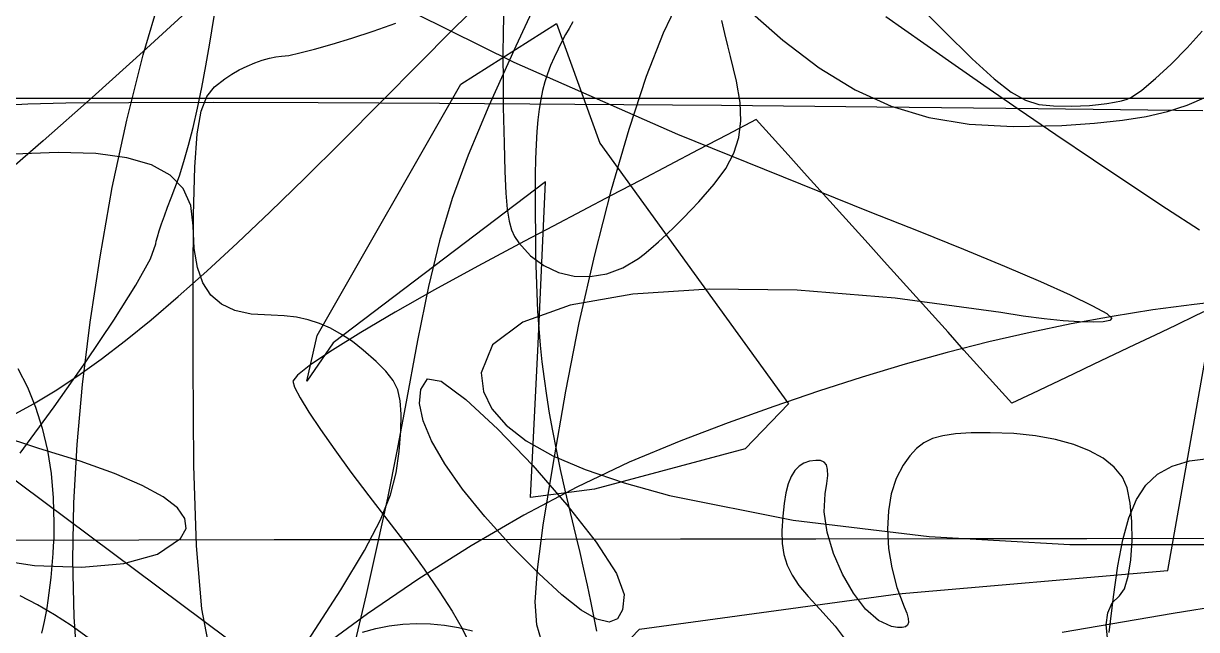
# Model space of a CAD drawing. Extents: x -75 to 75, y -75 to 75.
# Drawn here: x -40.17 to -13.1, y -12.14 to 1.84 of the extents above; entities that cross this region are included whole.
import ezdxf

# ---------------------------------------------------------------- set-up
doc = ezdxf.new("R2010")
doc.units = 0
for name, color, linetype in [('butterfly', 7, 'CONTINUOUS'), ('cat', 7, 'CONTINUOUS'), ('crosshair', 7, 'CONTINUOUS'), ('crown', 7, 'CONTINUOUS'), ('darth', 7, 'CONTINUOUS'), ('hellokitty', 7, 'CONTINUOUS'), ('jackskellington', 7, 'CONTINUOUS'), ('m4', 7, 'CONTINUOUS'), ('mushroom', 7, 'CONTINUOUS'), ('nes', 7, 'CONTINUOUS'), ('skullbones', 7, 'CONTINUOUS'), ('star', 7, 'CONTINUOUS'), ('stormtrooper', 7, 'CONTINUOUS'), ('thundercats', 7, 'CONTINUOUS'), ('wolf', 7, 'CONTINUOUS')]:
    doc.layers.add(name, color=color, linetype=linetype)

msp = doc.modelspace()

# ---------------------------------------------------------------- linework, layer by layer
at = {"layer": 'butterfly', "color": 7}
for p, q in [((-31.995169, 2.506766), (-28.856443, 0.950587)), ((-28.856443, 0.950587), (-25.077864, -0.715213)), ((-25.077864, -0.715213), (-20.642006, -2.501753)), ((-20.642006, -2.501753), (-19.523814, -2.94147)), ((-19.523814, -2.94147), (-18.479955, -3.363392)), ((-18.479955, -3.363392), (-17.533326, -3.757445)), ((-17.533326, -3.757445), (-16.706821, -4.113561)), ((-24.34939, -4.285945), (-26.109507, -4.401797)), ((-22.319277, -4.315542), (-24.34939, -4.285945)), ((-20.061391, -4.49549), (-22.319277, -4.315542)), ((-16.706821, -4.113561), (-16.023337, -4.421669)), ((-26.109507, -4.401797), (-27.557412, -4.658202)), ((-17.617953, -4.830682), (-20.061391, -4.49549)), ((-16.023337, -4.421669), (-15.505767, -4.671698)), ((-27.557412, -4.658202), (-28.650878, -5.050254)), ((-17.10098, -4.909637), (-17.617953, -4.830682)), ((-15.505767, -4.671698), (-15.177007, -4.853573)), ((-15.177007, -4.853573), (-15.059954, -4.957228)), ((-28.650878, -5.050254), (-29.347691, -5.573059)), ((-16.619374, -4.97159), (-17.10098, -4.909637)), ((-16.183625, -5.016023), (-16.619374, -4.97159)), ((-15.804225, -5.042439), (-16.183625, -5.016023)), ((-15.491666, -5.050285), (-15.804225, -5.042439)), ((-15.25644, -5.039024), (-15.491666, -5.050285)), ((-15.109038, -5.008186), (-15.25644, -5.039024)), ((-15.059954, -4.957228), (-15.109038, -5.008186)), ((-29.347691, -5.573059), (-29.605622, -6.221713)), ((-29.605622, -6.221713), (-29.552807, -6.64646)), ((-29.552807, -6.64646), (-29.363278, -7.048712)), ((-29.363278, -7.048712), (-29.035451, -7.429503)), ((-29.035451, -7.429503), (-28.567758, -7.789858)), ((-39.809372, -7.96148), (-40.951827, -7.590463)), ((-28.567758, -7.789858), (-27.958603, -8.130811)), ((-38.858735, -8.257362), (-39.809372, -7.96148)), ((-38.065292, -8.541664), (-38.858735, -8.257362)), ((-27.958603, -8.130811), (-27.206412, -8.453391)), ((-37.427936, -8.815095), (-38.065292, -8.541664)), ((-27.206412, -8.453391), (-26.3096, -8.758623)), ((-36.94555, -9.078361), (-37.427936, -8.815095)), ((-26.3096, -8.758623), (-25.266581, -9.047469)), ((-36.617029, -9.332169), (-36.94555, -9.078361)), ((-25.266581, -9.047469), (-22.411133, -9.617247)), ((-36.441267, -9.577231), (-36.617029, -9.332169)), ((-36.417137, -9.81425), (-36.441267, -9.577231)), ((-22.411133, -9.617247), (-19.273181, -9.992984)), ((-36.54355, -10.043939), (-36.417137, -9.81425)), ((-19.273181, -9.992984), (-16.029233, -10.179708)), ((-37.073374, -10.402573), (-36.54355, -10.043939)), ((-16.029233, -10.179708), (-12.855802, -10.18253)), ((-41.058307, -10.495018), (-39.910151, -10.661204)), ((-37.853724, -10.620987), (-37.073374, -10.402573)), ((-39.910151, -10.661204), (-38.820638, -10.705194)), ((-38.820638, -10.705194), (-37.853724, -10.620987)), ((-11.121282, -11.368868), (-13.645545, -11.770447)), ((-13.645545, -11.770447), (-16.201222, -12.212326))]:
    msp.add_line(p, q, dxfattribs=at)
at = {"layer": 'cat', "color": 7}
for p, q in [((-37.404325, 1.115898), (-36.97119, 2.582328)), ((-37.786064, -0.391882), (-37.404325, 1.115898)), ((-38.117791, -1.943645), (-37.786064, -0.391882)), ((-38.400863, -3.542038), (-38.117791, -1.943645)), ((-38.625625, -5.051611), (-38.400863, -3.542038)), ((-38.80314, -6.489985), (-38.625625, -5.051611)), ((-38.9313, -7.873026), (-38.80314, -6.489985)), ((-39.007991, -9.216607), (-38.9313, -7.873026)), ((-39.031048, -10.536595), (-39.007991, -9.216607)), ((-38.998469, -11.848863), (-39.031048, -10.536595)), ((-38.908118, -13.169273), (-38.998469, -11.848863))]:
    msp.add_line(p, q, dxfattribs=at)
at = {"layer": 'crosshair', "color": 7}
msp.add_open_spline([(-74.87924, 0.120769), (-24.959736, 0.120769), (24.959767, 0.120769), (74.879271, 0.120769)], degree=3, dxfattribs=at)
at = {"layer": 'crown', "color": 7}
for p, q in [((-37.507994, -10.079852), (-40.632645, -10.084706)), ((-34.383339, -10.074997), (-37.507994, -10.079852)), ((-31.258688, -10.070143), (-34.383339, -10.074997)), ((-28.134036, -10.065289), (-31.258688, -10.070143)), ((-25.009384, -10.060435), (-28.134036, -10.065289)), ((-21.884732, -10.055581), (-25.009384, -10.060435)), ((-18.76008, -10.050726), (-21.884732, -10.055581)), ((-15.635428, -10.045872), (-18.76008, -10.050726)), ((-12.510776, -10.041018), (-15.635428, -10.045872))]:
    msp.add_line(p, q, dxfattribs=at)
at = {"layer": 'darth', "color": 7}
for p, q in [((-28.001152, 3.047018), (-28.806199, 1.319304)), ((-25.40344, 1.627861), (-25.048219, 2.360047)), ((-20.271309, 2.00222), (-19.399913, 1.386628)), ((-25.791123, 0.624318), (-25.40344, 1.627861)), ((-19.399913, 1.386628), (-18.752208, 0.929564)), ((-28.806199, 1.319304), (-29.429575, -0.059557)), ((-18.752208, 0.929564), (-18.010266, 0.413896)), ((-26.195202, -0.598644), (-25.791123, 0.624318)), ((-18.010266, 0.413896), (-17.200171, -0.142708)), ((-29.429575, -0.059557), (-29.907058, -1.196724)), ((-17.200171, -0.142708), (-16.348008, -0.722576)), ((-26.599614, -1.989102), (-26.195202, -0.598644)), ((-16.348008, -0.722576), (-15.47986, -1.308041)), ((-29.907058, -1.196724), (-30.274438, -2.199363)), ((-15.47986, -1.308041), (-14.621812, -1.881434)), ((-14.621812, -1.881434), (-13.799948, -2.425085)), ((-26.988292, -3.495125), (-26.599614, -1.989102)), ((-30.274438, -2.199363), (-30.567489, -3.174639)), ((-13.799948, -2.425085), (-13.040351, -2.921322)), ((-30.567489, -3.174639), (-30.822, -4.22971)), ((-27.345172, -5.064783), (-26.988292, -3.495125)), ((-30.822, -4.22971), (-31.073748, -5.471744)), ((-27.654188, -6.646144), (-27.345172, -5.064783)), ((-31.073748, -5.471744), (-31.358518, -7.007902)), ((-27.957815, -8.380496), (-27.654188, -6.646144)), ((-31.358518, -7.007902), (-31.552131, -8.026143)), ((-31.552131, -8.026143), (-31.772606, -9.109052)), ((-28.176244, -9.731259), (-27.957815, -8.380496)), ((-31.772606, -9.109052), (-32.012263, -10.223424)), ((-28.310242, -10.753561), (-28.176244, -9.731259)), ((-32.012263, -10.223424), (-32.263436, -11.336043)), ((-28.36057, -11.502525), (-28.310242, -10.753561)), ((-32.263436, -11.336043), (-32.51844, -12.413702)), ((-28.327999, -12.033281), (-28.36057, -11.502525)), ((-28.21329, -12.400949), (-28.327999, -12.033281))]:
    msp.add_line(p, q, dxfattribs=at)
at = {"layer": 'hellokitty', "color": 7}
for p, q in [((-32.344081, -12.202925), (-32.040616, -12.117733)), ((-32.040616, -12.117733), (-31.731004, -12.055546)), ((-31.731004, -12.055546), (-31.416371, -12.016463)), ((-31.416371, -12.016463), (-31.097849, -12.000574)), ((-31.097849, -12.000574), (-30.776562, -12.007997)), ((-30.776562, -12.007997), (-30.45364, -12.03881)), ((-30.45364, -12.03881), (-30.130208, -12.093118)), ((-30.130208, -12.093118), (-29.807397, -12.171017))]:
    msp.add_line(p, q, dxfattribs=at)
at = {"layer": 'jackskellington', "color": 7}
for p, q in [((-19.796992, 2.534734), (-18.936882, 1.672528)), ((-35.867645, 1.389143), (-35.719055, 2.286347)), ((-29.0853, 2.212662), (-29.098423, 1.671534)), ((-23.988073, 1.606172), (-24.055646, 1.909349)), ((-29.098423, 1.671534), (-29.105027, 1.100091)), ((-18.936882, 1.672528), (-18.277326, 1.025751)), ((-13.322091, 1.278416), (-12.971508, 1.659822)), ((-35.958489, 0.863668), (-35.867645, 1.389143)), ((-23.921293, 1.325448), (-23.988073, 1.606172)), ((-29.105027, 1.100091), (-29.104813, 0.508965)), ((-23.857271, 1.076816), (-23.921293, 1.325448)), ((-13.691101, 0.903921), (-13.322091, 1.278416)), ((-36.054024, 0.361129), (-35.958489, 0.863668)), ((-23.718223, 0.507983), (-23.857271, 1.076816)), ((-18.277326, 1.025751), (-17.773061, 0.563434)), ((-14.048402, 0.567995), (-13.691101, 0.903921)), ((-17.773061, 0.563434), (-17.378826, 0.254615)), ((-14.363858, 0.302294), (-14.048402, 0.567995)), ((-36.153319, -0.114602), (-36.054024, 0.361129)), ((-29.104813, 0.508965), (-29.097447, -0.091211)), ((-23.636612, 0.020176), (-23.718223, 0.507983)), ((-14.607334, 0.138472), (-14.363858, 0.302294)), ((-23.616577, -0.405658), (-23.636612, 0.020176)), ((-17.378826, 0.254615), (-17.049357, 0.068326)), ((-17.049357, 0.068326), (-16.739392, -0.026399)), ((-15.172499, -0.006906), (-14.995354, 0.022953)), ((-14.995354, 0.022953), (-14.839032, 0.057596)), ((-14.839032, 0.057596), (-14.708152, 0.096342)), ((-14.708152, 0.096342), (-14.607334, 0.138472)), ((-36.255432, -0.559647), (-36.153319, -0.114602)), ((-29.097447, -0.091211), (-29.080514, -0.924123)), ((-16.739392, -0.026399), (-16.403668, -0.060528)), ((-16.403668, -0.060528), (-15.996923, -0.065016)), ((-15.996923, -0.065016), (-15.78268, -0.061036)), ((-15.78268, -0.061036), (-15.570782, -0.049578)), ((-15.570782, -0.049578), (-15.365848, -0.031318)), ((-15.365848, -0.031318), (-15.172499, -0.006906)), ((-23.662258, -0.788571), (-23.616577, -0.405658)), ((-36.35944, -0.970133), (-36.255432, -0.559647)), ((-23.777795, -1.14762), (-23.662258, -0.788571)), ((-36.464404, -1.342187), (-36.35944, -0.970133)), ((-29.080514, -0.924123), (-29.061943, -1.57603)), ((-36.56939, -1.671935), (-36.464404, -1.342187)), ((-23.967327, -1.501854), (-23.777795, -1.14762)), ((-29.061943, -1.57603), (-29.03866, -2.074285)), ((-24.234995, -1.870326), (-23.967327, -1.501854)), ((-36.673465, -1.955504), (-36.56939, -1.671935)), ((-24.584939, -2.272089), (-24.234995, -1.870326)), ((-36.760892, -2.178592), (-36.673465, -1.955504)), ((-29.03866, -2.074285), (-29.007531, -2.446223)), ((-36.916927, -2.597793), (-36.842646, -2.394447)), ((-36.842646, -2.394447), (-36.760892, -2.178592)), ((-24.762644, -2.460303), (-24.584939, -2.272089)), ((-36.981932, -2.783352), (-36.916927, -2.597793)), ((-29.007531, -2.446223), (-28.965466, -2.719194)), ((-25.1437, -2.842266), (-24.950804, -2.652149)), ((-24.950804, -2.652149), (-24.762644, -2.460303)), ((-37.076919, -3.079996), (-37.035864, -2.945844)), ((-37.035864, -2.945844), (-36.981932, -2.783352)), ((-28.965466, -2.719194), (-28.909357, -2.92054)), ((-28.909357, -2.92054), (-28.836109, -3.077602)), ((-25.335615, -3.025292), (-25.1437, -2.842266)), ((-37.238076, -3.588983), (-37.113213, -3.242163)), ((-37.113213, -3.242163), (-37.103307, -3.180529)), ((-37.103307, -3.180529), (-37.076919, -3.079996)), ((-28.836109, -3.077602), (-28.742612, -3.217728)), ((-28.742612, -3.217728), (-28.472471, -3.516455)), ((-25.693627, -3.348632), (-25.52083, -3.19587)), ((-25.52083, -3.19587), (-25.335615, -3.025292)), ((-28.472471, -3.516455), (-28.163583, -3.744996)), ((-25.979094, -3.579272), (-25.848288, -3.47822)), ((-25.848288, -3.47822), (-25.693627, -3.348632)), ((-37.575727, -4.197113), (-37.238076, -3.588983)), ((-28.163583, -3.744996), (-27.824564, -3.902227)), ((-26.339534, -3.795488), (-25.979094, -3.579272)), ((-27.824564, -3.902227), (-27.464033, -3.987015)), ((-27.464033, -3.987015), (-27.090605, -3.998248)), ((-27.090605, -3.998248), (-26.7129, -3.934779)), ((-26.7129, -3.934779), (-26.339534, -3.795488)), ((-38.085807, -5.008022), (-37.575727, -4.197113)), ((-38.727973, -5.963181), (-38.085807, -5.008022)), ((-39.461866, -7.004056), (-38.727973, -5.963181)), ((-40.247144, -8.07212), (-39.461866, -7.004056))]:
    msp.add_line(p, q, dxfattribs=at)
at = {"layer": 'm4', "color": 7}
for p, q in [((-39.364965, -1.134974), (-40.387202, -1.172453)), ((-38.499864, -1.16218), (-39.364965, -1.134974)), ((-37.785477, -1.256642), (-38.499864, -1.16218)), ((-37.215386, -1.42093), (-37.785477, -1.256642)), ((-36.78316, -1.65761), (-37.215386, -1.42093)), ((-36.482378, -1.969256), (-36.78316, -1.65761)), ((-36.306622, -2.358432), (-36.482378, -1.969256)), ((-36.249463, -2.827714), (-36.306622, -2.358432)), ((-36.226349, -3.351104), (-36.249463, -2.827714)), ((-36.154182, -3.789034), (-36.226349, -3.351104)), ((-36.028777, -4.146336), (-36.154182, -3.789034)), ((-35.845936, -4.427838), (-36.028777, -4.146336)), ((-35.601464, -4.638373), (-35.845936, -4.427838)), ((-35.291166, -4.782775), (-35.601464, -4.638373)), ((-34.910847, -4.865875), (-35.291166, -4.782775)), ((-34.456308, -4.892489), (-34.910847, -4.865875)), ((-34.154415, -4.903665), (-34.456308, -4.892489)), ((-33.869142, -4.938045), (-34.154415, -4.903665)), ((-33.597294, -4.996829), (-33.869142, -4.938045)), ((-33.335674, -5.081222), (-33.597294, -4.996829)), ((-33.081084, -5.19244), (-33.335674, -5.081222)), ((-32.830327, -5.331694), (-33.081084, -5.19244)), ((-32.580207, -5.500195), (-32.830327, -5.331694)), ((-32.327525, -5.699153), (-32.580207, -5.500195)), ((-32.031088, -5.956512), (-32.327525, -5.699153)), ((-31.805121, -6.180509), (-32.031088, -5.956512)), ((-31.641991, -6.392706), (-31.805121, -6.180509)), ((-31.534058, -6.614668), (-31.641991, -6.392706)), ((-31.47369, -6.867962), (-31.534058, -6.614668)), ((-31.453257, -7.174154), (-31.47369, -6.867962)), ((-31.465111, -7.554804), (-31.453257, -7.174154)), ((-31.501611, -8.031477), (-31.465111, -7.554804)), ((-19.394552, -7.83452), (-19.565468, -7.965835)), ((-19.195639, -7.737749), (-19.394552, -7.83452)), ((-18.955985, -7.670763), (-19.195639, -7.737749)), ((-18.662851, -7.628808), (-18.955985, -7.670763)), ((-18.303493, -7.607133), (-18.662851, -7.628808)), ((-17.865171, -7.600953), (-18.303493, -7.607133)), ((-17.321776, -7.618394), (-17.865171, -7.600953)), ((-16.817089, -7.669911), (-17.321776, -7.618394)), ((-16.354858, -7.754242), (-16.817089, -7.669911)), ((-15.938835, -7.870122), (-16.354858, -7.754242)), ((-31.56701, -8.529647), (-31.501611, -8.031477)), ((-19.565468, -7.965835), (-19.721128, -8.136453)), ((-15.572769, -8.016302), (-15.938835, -7.870122)), ((-15.260411, -8.191523), (-15.572769, -8.016302)), ((-22.275851, -8.370852), (-22.373199, -8.47368)), ((-22.162764, -8.299899), (-22.275851, -8.370852)), ((-22.033123, -8.25916), (-22.162764, -8.299899)), ((-21.890096, -8.239941), (-22.033123, -8.25916)), ((-21.7787, -8.245303), (-21.890096, -8.239941)), ((-21.697078, -8.279105), (-21.7787, -8.245303)), ((-21.643373, -8.345178), (-21.697078, -8.279105)), ((-21.615726, -8.44736), (-21.643373, -8.345178)), ((-19.874272, -8.351128), (-20.034292, -8.657974)), ((-19.721128, -8.136453), (-19.874272, -8.351128)), ((-15.005511, -8.394528), (-15.260411, -8.191523)), ((-31.697653, -9.033894), (-31.56701, -8.529647)), ((-22.455621, -8.610044), (-22.523929, -8.78161)), ((-22.373199, -8.47368), (-22.455621, -8.610044)), ((-21.631175, -8.775423), (-21.61228, -8.589493)), ((-21.61228, -8.589493), (-21.615726, -8.44736)), ((-20.034292, -8.657974), (-20.147586, -9.012482)), ((-14.811819, -8.624062), (-15.005511, -8.394528)), ((-14.70624, -8.874297), (-14.811819, -8.624062)), ((-22.523929, -8.78161), (-22.578939, -8.990031)), ((-21.670555, -9.008991), (-21.631175, -8.775423)), ((-14.635378, -9.229527), (-14.70624, -8.874297)), ((-31.930086, -9.608831), (-31.697653, -9.033894)), ((-22.578939, -8.990031), (-22.621461, -9.236975)), ((-21.692679, -9.427989), (-21.670555, -9.008991)), ((-20.147586, -9.012482), (-20.214224, -9.405341)), ((-22.621461, -9.236975), (-22.65231, -9.524103)), ((-21.623752, -9.897327), (-21.692679, -9.427989)), ((-20.214224, -9.405341), (-20.234273, -9.827237)), ((-14.598219, -9.650414), (-14.635378, -9.229527)), ((-32.300847, -10.319077), (-31.930086, -9.608831)), ((-22.65231, -9.524103), (-22.670917, -9.861389)), ((-14.593749, -10.097615), (-14.598219, -9.650414)), ((-22.670917, -9.861389), (-22.663656, -10.15396)), ((-21.478901, -10.38665), (-21.623752, -9.897327)), ((-20.234273, -9.827237), (-20.207806, -10.268862)), ((-22.663656, -10.15396), (-22.625555, -10.414299)), ((-20.207806, -10.268862), (-20.13489, -10.720903)), ((-14.620949, -10.531788), (-14.593749, -10.097615)), ((-32.846481, -11.229253), (-32.300847, -10.319077)), ((-22.625555, -10.414299), (-22.551647, -10.654891)), ((-21.273252, -10.865595), (-21.478901, -10.38665)), ((-14.67881, -10.913595), (-14.620949, -10.531788)), ((-22.551647, -10.654891), (-22.436962, -10.888224)), ((-20.13489, -10.720903), (-20.015593, -11.174047)), ((-22.436962, -10.888224), (-22.276531, -11.126783)), ((-21.021933, -11.303802), (-21.273252, -10.865595)), ((-14.766314, -11.203694), (-14.67881, -10.913595)), ((-33.603537, -12.403969), (-32.846481, -11.229253)), ((-22.276531, -11.126783), (-22.065387, -11.383052)), ((-20.74007, -11.670911), (-21.021933, -11.303802)), ((-20.015593, -11.174047), (-19.849987, -11.618987)), ((-15.052278, -11.52873), (-14.882448, -11.362746)), ((-14.882448, -11.362746), (-14.766314, -11.203694)), ((-22.065387, -11.383052), (-21.79856, -11.669522)), ((-19.849987, -11.618987), (-19.791332, -11.767284)), ((-15.152586, -11.759181), (-15.052278, -11.52873)), ((-21.79856, -11.669522), (-21.439866, -12.061334)), ((-20.442789, -11.936563), (-20.74007, -11.670911)), ((-19.791332, -11.767284), (-19.757533, -11.885594)), ((-19.757533, -11.885594), (-19.749815, -11.975784)), ((-15.187058, -12.034464), (-15.152586, -11.759181)), ((-21.439866, -12.061334), (-21.214128, -12.374936)), ((-20.145218, -12.070399), (-20.442789, -11.936563)), ((-20.004193, -12.092751), (-20.145218, -12.070399)), ((-19.895364, -12.096335), (-20.004193, -12.092751)), ((-19.817507, -12.079289), (-19.895364, -12.096335)), ((-19.769398, -12.039724), (-19.817507, -12.079289)), ((-19.749815, -11.975784), (-19.769398, -12.039724)), ((-15.159381, -12.334931), (-15.187058, -12.034464))]:
    msp.add_line(p, q, dxfattribs=at)
at = {"layer": 'mushroom', "color": 7}
for p, q in [((-39.189242, 0.002232), (-40.06539, -0.019047)), ((-37.739295, 0.013719), (-39.189242, 0.002232)), ((-35.777845, 0.015977), (-37.739295, 0.013719)), ((-33.367193, 0.009768), (-35.777845, 0.015977)), ((-30.569634, -0.004343), (-33.367193, 0.009768)), ((-40.06539, -0.019047), (-40.810262, -0.058403)), ((-27.447467, -0.025736), (-30.569634, -0.004343)), ((-24.062993, -0.053789), (-27.447467, -0.025736)), ((-20.478508, -0.087856), (-24.062993, -0.053789)), ((-16.756312, -0.127319), (-20.478508, -0.087856)), ((-12.958703, -0.171554), (-16.756312, -0.127319)), ((-40.298141, -6.119605), (-40.076191, -6.553753)), ((-40.076191, -6.553753), (-39.888719, -7.013149)), ((-39.888719, -7.013149), (-39.735608, -7.497967)), ((-39.735608, -7.497967), (-39.616733, -8.008389)), ((-39.616733, -8.008389), (-39.531976, -8.544588)), ((-14.00359, -8.558643), (-13.669913, -8.374109)), ((-13.669913, -8.374109), (-13.263627, -8.252691)), ((-13.263627, -8.252691), (-12.775042, -8.187351)), ((-39.531976, -8.544588), (-39.481207, -9.106744)), ((-14.274351, -8.81334), (-14.00359, -8.558643)), ((-14.491887, -9.145239), (-14.274351, -8.81334)), ((-39.481207, -9.106744), (-39.464302, -9.695028)), ((-14.66589, -9.561387), (-14.491887, -9.145239)), ((-39.464302, -9.695028), (-39.465995, -9.860034)), ((-14.806053, -10.06882), (-14.66589, -9.561387)), ((-39.465995, -9.860034), (-39.470849, -10.031496)), ((-39.47878, -10.208046), (-39.489589, -10.388329)), ((-39.470849, -10.031496), (-39.47878, -10.208046)), ((-14.922066, -10.674587), (-14.806053, -10.06882)), ((-39.489589, -10.388329), (-39.503107, -10.57098)), ((-39.519166, -10.754645), (-39.537623, -10.937962)), ((-39.503107, -10.57098), (-39.519166, -10.754645)), ((-15.023622, -11.385731), (-14.922066, -10.674587)), ((-39.537623, -10.937962), (-39.55831, -11.11957)), ((-39.581057, -11.298109), (-39.605695, -11.472218)), ((-39.55831, -11.11957), (-39.581057, -11.298109)), ((-39.605695, -11.472218), (-39.632083, -11.640538)), ((-15.120412, -12.209289), (-15.023622, -11.385731)), ((-39.660023, -11.801712), (-39.689374, -11.954375)), ((-39.632083, -11.640538), (-39.660023, -11.801712)), ((-39.719964, -12.097168), (-39.751632, -12.228734)), ((-39.689374, -11.954375), (-39.719964, -12.097168))]:
    msp.add_line(p, q, dxfattribs=at)
at = {"layer": 'nes', "color": 7}
for p, q in [((-23.26666, -0.374156), (-23.934811, -0.725339)), ((-22.897656, -0.783277), (-23.26666, -0.374156)), ((-23.934811, -0.725339), (-24.602962, -1.076523)), ((-22.528651, -1.192395), (-22.897656, -0.783277)), ((-24.602962, -1.076523), (-25.271114, -1.427706)), ((-22.159647, -1.601515), (-22.528651, -1.192395)), ((-25.271114, -1.427706), (-25.939265, -1.778889)), ((-21.790643, -2.010633), (-22.159647, -1.601515)), ((-25.939265, -1.778889), (-26.607416, -2.130072)), ((-26.607416, -2.130072), (-27.275567, -2.481255)), ((-21.421638, -2.419754), (-21.790643, -2.010633)), ((-21.052634, -2.828871), (-21.421638, -2.419754)), ((-27.275567, -2.481255), (-27.943718, -2.832439)), ((-27.943718, -2.832439), (-28.61187, -3.183622)), ((-20.68363, -3.237992), (-21.052634, -2.828871)), ((-28.61187, -3.183622), (-29.685609, -3.756533)), ((-20.314625, -3.64711), (-20.68363, -3.237992)), ((-29.685609, -3.756533), (-30.687315, -4.307535)), ((-19.945621, -4.05623), (-20.314625, -3.64711)), ((-19.576617, -4.465348), (-19.945621, -4.05623)), ((-30.687315, -4.307535), (-31.59506, -4.823387)), ((-19.207614, -4.874469), (-19.576617, -4.465348)), ((-31.59506, -4.823387), (-32.386925, -5.290848)), ((-12.648213, -4.675243), (-13.119651, -4.899722)), ((-18.83861, -5.283587), (-19.207614, -4.874469)), ((-13.591089, -5.124204), (-14.062527, -5.348687)), ((-13.119651, -4.899722), (-13.591089, -5.124204)), ((-32.386925, -5.290848), (-33.040983, -5.696675)), ((-18.469606, -5.692707), (-18.83861, -5.283587)), ((-14.062527, -5.348687), (-14.533966, -5.573169)), ((-14.533966, -5.573169), (-15.005404, -5.797652)), ((-33.040983, -5.696675), (-33.535312, -6.027629)), ((-18.100602, -6.101825), (-18.469606, -5.692707)), ((-15.005404, -5.797652), (-15.476842, -6.022134)), ((-33.535312, -6.027629), (-33.847986, -6.270467)), ((-17.731599, -6.510946), (-18.100602, -6.101825)), ((-15.476842, -6.022134), (-15.94828, -6.246616)), ((-33.847986, -6.270467), (-33.957082, -6.411948)), ((-33.957082, -6.411948), (-33.912226, -6.55318)), ((-30.997497, -6.60223), (-30.846923, -6.355571)), ((-30.846923, -6.355571), (-30.529761, -6.413836)), ((-30.529761, -6.413836), (-29.958408, -6.834017)), ((-16.419718, -6.471099), (-16.891157, -6.695581)), ((-15.94828, -6.246616), (-16.419718, -6.471099)), ((-33.912226, -6.55318), (-33.783671, -6.795304)), ((-31.03035, -6.927077), (-30.997497, -6.60223)), ((-17.362595, -6.920063), (-17.731599, -6.510946)), ((-16.891157, -6.695581), (-17.362595, -6.920063)), ((-33.783671, -6.795304), (-33.580426, -7.125135)), ((-30.948204, -7.324702), (-31.03035, -6.927077)), ((-29.958408, -6.834017), (-29.224238, -7.515784)), ((-33.580426, -7.125135), (-33.311507, -7.529474)), ((-33.311507, -7.529474), (-32.98593, -7.995133)), ((-30.75377, -7.789703), (-30.948204, -7.324702)), ((-29.224238, -7.515784), (-28.418638, -8.358813)), ((-30.449768, -8.316674), (-30.75377, -7.789703)), ((-32.98593, -7.995133), (-32.612708, -8.508924)), ((-30.038909, -8.900208), (-30.449768, -8.316674)), ((-28.418638, -8.358813), (-27.632988, -9.262776)), ((-32.612708, -8.508924), (-32.200856, -9.057648)), ((-29.523913, -9.534903), (-30.038909, -8.900208)), ((-32.200856, -9.057648), (-31.759384, -9.628121)), ((-27.632988, -9.262776), (-26.95867, -10.127353)), ((-31.759384, -9.628121), (-31.322907, -10.198123)), ((-28.907492, -10.215352), (-29.523913, -9.534903)), ((-31.322907, -10.198123), (-30.925364, -10.745504)), ((-28.281198, -10.851157), (-28.907492, -10.215352)), ((-26.95867, -10.127353), (-26.487066, -10.852209)), ((-30.925364, -10.745504), (-30.574767, -11.257164)), ((-27.745324, -11.343521), (-28.281198, -10.851157)), ((-26.487066, -10.852209), (-26.309557, -11.337028)), ((-30.574767, -11.257164), (-30.279126, -11.720009)), ((-27.297738, -11.69337), (-27.745324, -11.343521)), ((-26.309557, -11.337028), (-26.347664, -11.685973)), ((-30.279126, -11.720009), (-30.04645, -12.120942)), ((-26.936311, -11.901619), (-27.297738, -11.69337)), ((-26.65891, -11.969188), (-26.936311, -11.901619)), ((-26.463404, -11.896999), (-26.65891, -11.969188)), ((-26.347664, -11.685973), (-26.463404, -11.896999)), ((-30.04645, -12.120942), (-29.884751, -12.446864))]:
    msp.add_line(p, q, dxfattribs=at)
at = {"layer": 'skullbones', "color": 7}
for p, q in [((-23.541721, 2.237472), (-22.652543, 1.452826)), ((-32.593393, 1.505503), (-32.097559, 1.667126)), ((-32.097559, 1.667126), (-31.574974, 1.845482)), ((-33.452697, 1.248054), (-33.04945, 1.364511)), ((-33.04945, 1.364511), (-32.593393, 1.505503)), ((-22.652543, 1.452826), (-21.80798, 0.813841)), ((-34.343755, 1.074366), (-34.215301, 1.08495)), ((-34.215301, 1.08495), (-34.048652, 1.104367)), ((-34.048652, 1.104367), (-33.790108, 1.160038)), ((-33.790108, 1.160038), (-33.452697, 1.248054)), ((-35.188246, 0.767458), (-35.010228, 0.855602)), ((-35.010228, 0.855602), (-34.831418, 0.932496)), ((-34.831418, 0.932496), (-34.657165, 0.996005)), ((-34.657165, 0.996005), (-34.492827, 1.044005)), ((-34.492827, 1.044005), (-34.343755, 1.074366)), ((-21.80798, 0.813841), (-20.981852, 0.310704)), ((-35.759043, 0.379939), (-35.520486, 0.565929)), ((-35.520486, 0.565929), (-35.360116, 0.67019)), ((-35.360116, 0.67019), (-35.188246, 0.767458)), ((-35.939908, 0.153156), (-35.759043, 0.379939)), ((-20.981852, 0.310704), (-20.147977, -0.066401)), ((-36.070946, -0.185039), (-35.939908, 0.153156)), ((-13.321038, -0.043287), (-12.876673, 0.149979)), ((-36.160033, -0.705276), (-36.070946, -0.185039)), ((-20.147977, -0.066401), (-19.280175, -0.327287)), ((-14.263838, -0.307721), (-13.774577, -0.19337)), ((-13.774577, -0.19337), (-13.321038, -0.043287)), ((-19.280175, -0.327287), (-18.352267, -0.481776)), ((-18.352267, -0.481776), (-17.338072, -0.539677)), ((-17.338072, -0.539677), (-16.211411, -0.510808)), ((-16.211411, -0.510808), (-15.455708, -0.458992)), ((-15.455708, -0.458992), (-14.815366, -0.393779)), ((-14.815366, -0.393779), (-14.263838, -0.307721)), ((-36.215029, -1.478173), (-36.160033, -0.705276)), ((-36.24381, -2.574355), (-36.215029, -1.478173)), ((-36.254253, -4.064446), (-36.24381, -2.574355)), ((-36.254202, -6.019066), (-36.254253, -4.064446)), ((-36.236704, -8.354548), (-36.254202, -6.019066)), ((-36.175775, -10.208909), (-36.236704, -8.354548)), ((-36.0493, -11.667106), (-36.175775, -10.208909)), ((-35.835178, -12.814108), (-36.0493, -11.667106))]:
    msp.add_line(p, q, dxfattribs=at)
at = {"layer": 'star', "color": 7}
msp.add_line((-28.237284, -17.734156), (-74.804253, 16.935467), dxfattribs=at)
at = {"layer": 'stormtrooper', "color": 7}
for p, q in [((-35.994617, 2.489352), (-37.326519, 1.261037)), ((-30.273862, 1.682905), (-29.577078, 2.370686)), ((-31.047405, 0.908905), (-30.273862, 1.682905)), ((-27.579487, 1.72838), (-27.659605, 1.58748)), ((-27.491975, 1.875034), (-27.579487, 1.72838)), ((-27.731479, 1.453523), (-27.834484, 1.250061)), ((-27.659605, 1.58748), (-27.731479, 1.453523)), ((-37.326519, 1.261037), (-38.584474, 0.129588)), ((-27.834484, 1.250061), (-27.926138, 1.056674)), ((-31.902394, 0.04504), (-31.047405, 0.908905)), ((-28.007049, 0.869007), (-28.077828, 0.682704)), ((-27.926138, 1.056674), (-28.007049, 0.869007)), ((-28.077828, 0.682704), (-28.139082, 0.493409)), ((-28.19142, 0.296771), (-28.23545, 0.088429)), ((-28.139082, 0.493409), (-28.19142, 0.296771)), ((-38.584474, 0.129588), (-39.712567, -0.868545)), ((-32.819303, -0.8786), (-31.902394, 0.04504)), ((-28.23545, 0.088429), (-28.271783, -0.135969)), ((-28.271783, -0.135969), (-28.301027, -0.38078)), ((-28.301027, -0.38078), (-28.323774, -0.650356)), ((-28.323774, -0.650356), (-28.340651, -0.949057)), ((-39.712567, -0.868545), (-40.721286, -1.738212)), ((-33.676534, -1.728478), (-32.819303, -0.8786)), ((-28.340651, -0.949057), (-28.352279, -1.281232)), ((-28.352279, -1.281232), (-28.35925, -1.651246)), ((-34.478491, -2.508072), (-33.676534, -1.728478)), ((-28.35925, -1.651246), (-28.362185, -2.063442)), ((-28.362185, -2.063442), (-28.36162, -2.522186)), ((-35.229586, -3.220864), (-34.478491, -2.508072)), ((-28.36162, -2.522186), (-28.35829, -3.031829)), ((-35.934227, -3.870331), (-35.229586, -3.220864)), ((-28.35829, -3.031829), (-28.352222, -3.50682)), ((-28.352222, -3.50682), (-28.341921, -3.95605)), ((-36.596822, -4.459955), (-35.934227, -3.870331)), ((-28.341921, -3.95605), (-28.326822, -4.38389)), ((-37.221781, -4.993217), (-36.596822, -4.459955)), ((-28.326822, -4.38389), (-28.306333, -4.794702)), ((-28.306333, -4.794702), (-28.27986, -5.192847)), ((-37.813511, -5.47359), (-37.221781, -4.993217)), ((-28.27986, -5.192847), (-28.246821, -5.582691)), ((-38.376423, -5.90456), (-37.813511, -5.47359)), ((-28.246821, -5.582691), (-28.206633, -5.968602)), ((-38.914922, -6.289607), (-38.376423, -5.90456)), ((-28.206633, -5.968602), (-28.15871, -6.354942)), ((-39.433418, -6.632205), (-38.914922, -6.289607)), ((-28.15871, -6.354942), (-28.102468, -6.746076)), ((-39.936318, -6.93584), (-39.433418, -6.632205)), ((-28.102468, -6.746076), (-28.037323, -7.146366)), ((-40.428037, -7.203988), (-39.936318, -6.93584)), ((-28.037323, -7.146366), (-27.962691, -7.56018)), ((-27.962691, -7.56018), (-27.877986, -7.991879)), ((-27.877986, -7.991879), (-27.782624, -8.44583)), ((-27.782624, -8.44583), (-27.67602, -8.926398)), ((-27.67602, -8.926398), (-27.557591, -9.437946)), ((-27.557591, -9.437946), (-27.42675, -9.984836)), ((-27.42675, -9.984836), (-27.335485, -10.368077)), ((-27.335485, -10.368077), (-27.248435, -10.747163)), ((-27.248435, -10.747163), (-27.165979, -11.119858)), ((-27.165979, -11.119858), (-27.088498, -11.483907)), ((-39.845471, -11.57211), (-40.240498, -11.367857)), ((-39.455502, -11.799801), (-39.845471, -11.57211)), ((-27.088498, -11.483907), (-27.016372, -11.837075)), ((-39.067526, -12.052023), (-39.455502, -11.799801)), ((-27.016372, -11.837075), (-26.949982, -12.177116)), ((-38.678477, -12.329874), (-39.067526, -12.052023))]:
    msp.add_line(p, q, dxfattribs=at)
at = {"layer": 'thundercats', "color": 7}
for p, q in [((-12.202461, -4.533877), (-13.160171, -4.640662)), ((-14.109778, -4.768596), (-15.054705, -4.918433)), ((-13.160171, -4.640662), (-14.109778, -4.768596)), ((-15.998375, -5.090925), (-16.944211, -5.286818)), ((-15.054705, -4.918433), (-15.998375, -5.090925)), ((-16.944211, -5.286818), (-17.895634, -5.506867)), ((-17.895634, -5.506867), (-18.856069, -5.751819)), ((-18.856069, -5.751819), (-19.828938, -6.022425)), ((-19.828938, -6.022425), (-20.817662, -6.319438)), ((-20.817662, -6.319438), (-21.825667, -6.643604)), ((-21.825667, -6.643604), (-22.856373, -6.995679)), ((-22.856373, -6.995679), (-23.913205, -7.376408)), ((-23.913205, -7.376408), (-24.999584, -7.786545)), ((-24.999584, -7.786545), (-26.192853, -8.283761)), ((-26.192853, -8.283761), (-27.40391, -8.859091)), ((-27.40391, -8.859091), (-28.622885, -9.50448)), ((-28.622885, -9.50448), (-29.839912, -10.211864)), ((-29.839912, -10.211864), (-31.045119, -10.973192)), ((-31.045119, -10.973192), (-32.228635, -11.780404)), ((-32.228635, -11.780404), (-33.380593, -12.625443))]:
    msp.add_line(p, q, dxfattribs=at)
at = {"layer": 'wolf', "color": 7}
for p, q in [((-30.078429, 0.43898), (-27.867087, 1.836922)), ((-27.867087, 1.836922), (-26.869354, -0.918244)), ((-33.392756, -5.355576), (-30.078429, 0.43898)), ((-26.869354, -0.918244), (-22.518223, -6.934417)), ((-28.120761, -1.810464), (-33.024403, -5.531002)), ((-28.295352, -5.5471), (-28.120761, -1.810464)), ((-13.770283, -10.783186), (-12.619192, -4.303017)), ((-33.632634, -6.408138), (-33.392756, -5.355576)), ((-33.024403, -5.531002), (-33.632634, -6.408138)), ((-28.473575, -9.092209), (-28.295352, -5.5471)), ((-22.518223, -6.934417), (-23.519092, -7.97556)), ((-23.519092, -7.97556), (-26.997577, -8.906629)), ((-26.997577, -8.906629), (-28.473575, -9.092209)), ((-19.988183, -11.314498), (-13.770283, -10.783186)), ((-25.952693, -12.134785), (-19.988183, -11.314498)), ((-26.751864, -12.949482), (-25.952693, -12.134785))]:
    msp.add_line(p, q, dxfattribs=at)

doc.saveas('drawing.dxf')
